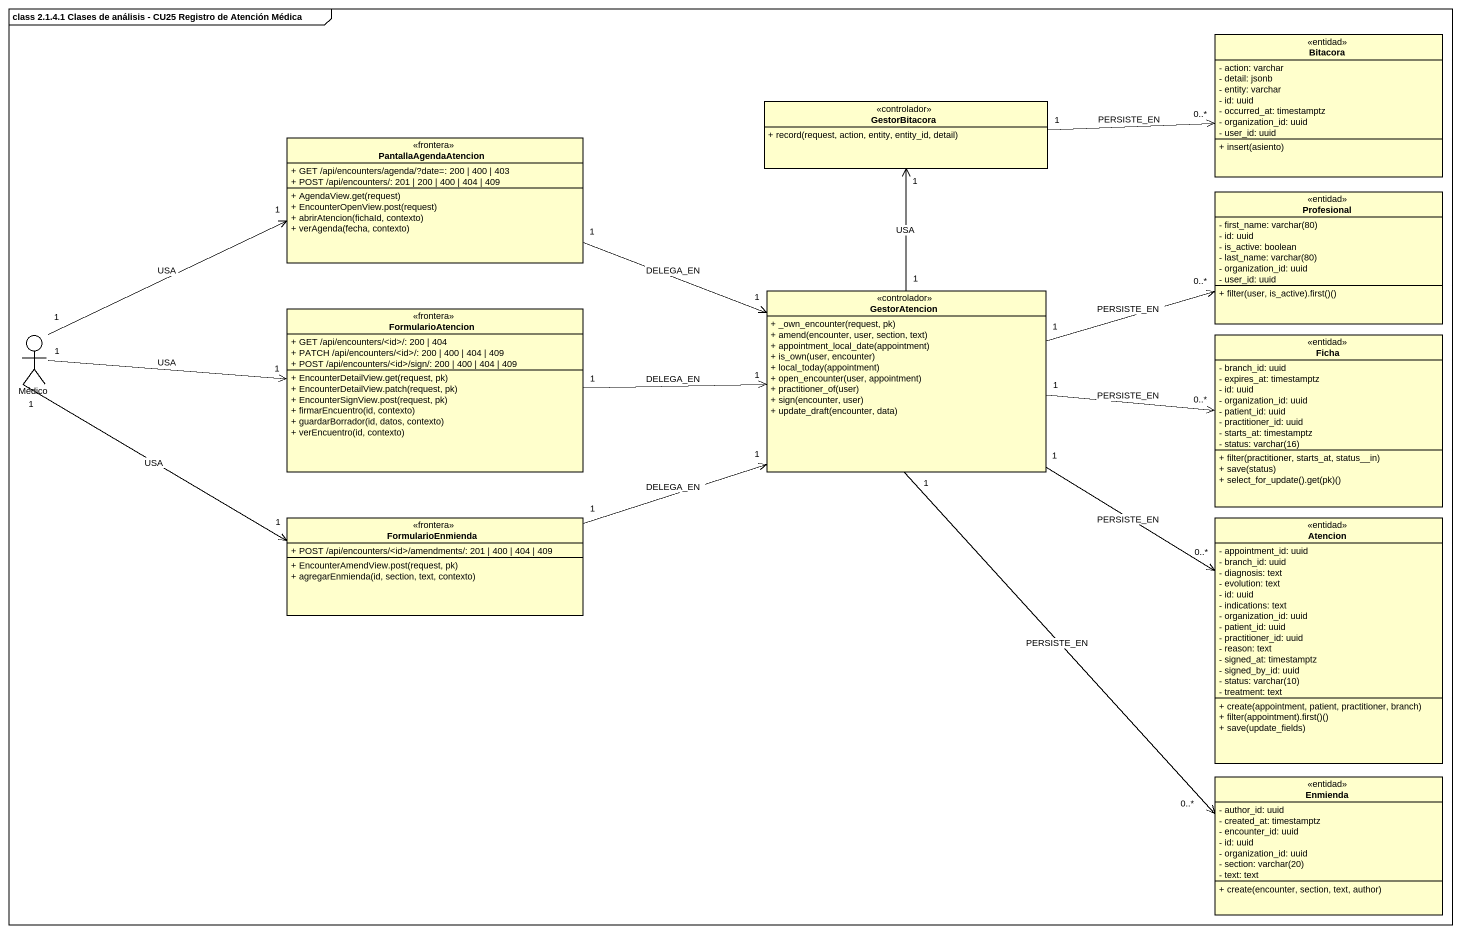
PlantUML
@startuml
mainframe class 2.1.4.1 Clases de análisis - CU25 Registro de Atención Médica
allowmixing
hide circle
hide empty members
skinparam classAttributeIconSize 0
class Bitacora <<entidad>> {
  - action: varchar
  - detail: jsonb
  - entity: varchar
  - id: uuid
  - occurred_at: timestamptz
  - organization_id: uuid
  - user_id: uuid
  + insert(asiento)
}
class PantallaAgendaAtencion <<frontera>> {
  + GET /api/encounters/agenda/?date=: 200 | 400 | 403
  + POST /api/encounters/: 201 | 200 | 400 | 404 | 409
  + AgendaView.get(request)
  + EncounterOpenView.post(request)
  + abrirAtencion(fichaId, contexto)
  + verAgenda(fecha, contexto)
}
class GestorBitacora <<controlador>> {
  + record(request, action, entity, entity_id, detail)
}
class Profesional <<entidad>> {
  {field} - first_name: varchar(80)
  - id: uuid
  - is_active: boolean
  {field} - last_name: varchar(80)
  - organization_id: uuid
  - user_id: uuid
  + filter(user, is_active).first()()
}
class GestorAtencion <<controlador>> {
  + _own_encounter(request, pk)
  + amend(encounter, user, section, text)
  + appointment_local_date(appointment)
  + is_own(user, encounter)
  + local_today(appointment)
  + open_encounter(user, appointment)
  + practitioner_of(user)
  + sign(encounter, user)
  + update_draft(encounter, data)
}
class FormularioAtencion <<frontera>> {
  + GET /api/encounters/<id>/: 200 | 404
  + PATCH /api/encounters/<id>/: 200 | 400 | 404 | 409
  + POST /api/encounters/<id>/sign/: 200 | 400 | 404 | 409
  + EncounterDetailView.get(request, pk)
  + EncounterDetailView.patch(request, pk)
  + EncounterSignView.post(request, pk)
  + firmarEncuentro(id, contexto)
  + guardarBorrador(id, datos, contexto)
  + verEncuentro(id, contexto)
}
actor Médico
class Ficha <<entidad>> {
  - branch_id: uuid
  - expires_at: timestamptz
  - id: uuid
  - organization_id: uuid
  - patient_id: uuid
  - practitioner_id: uuid
  - starts_at: timestamptz
  {field} - status: varchar(16)
  + filter(practitioner, starts_at, status__in)
  + save(status)
  + select_for_update().get(pk)()
}
class FormularioEnmienda <<frontera>> {
  + POST /api/encounters/<id>/amendments/: 201 | 400 | 404 | 409
  + EncounterAmendView.post(request, pk)
  + agregarEnmienda(id, section, text, contexto)
}
class Atencion <<entidad>> {
  - appointment_id: uuid
  - branch_id: uuid
  - diagnosis: text
  - evolution: text
  - id: uuid
  - indications: text
  - organization_id: uuid
  - patient_id: uuid
  - practitioner_id: uuid
  - reason: text
  - signed_at: timestamptz
  - signed_by_id: uuid
  {field} - status: varchar(10)
  - treatment: text
  + create(appointment, patient, practitioner, branch)
  + filter(appointment).first()()
  + save(update_fields)
}
class Enmienda <<entidad>> {
  - author_id: uuid
  - created_at: timestamptz
  - encounter_id: uuid
  - id: uuid
  - organization_id: uuid
  {field} - section: varchar(20)
  - text: text
  + create(encounter, section, text, author)
}
PantallaAgendaAtencion "1" -right-> "1" GestorAtencion : DELEGA_EN
GestorBitacora "1" -right-> "0..*" Bitacora : PERSISTE_EN
GestorAtencion "1" -up-> "1" GestorBitacora : USA
GestorAtencion "1" -right-> "0..*" Profesional : PERSISTE_EN
GestorAtencion "1" -right-> "0..*" Ficha : PERSISTE_EN
GestorAtencion "1" --> "0..*" Atencion : PERSISTE_EN
GestorAtencion "1" --> "0..*" Enmienda : PERSISTE_EN
FormularioAtencion "1" -right-> "1" GestorAtencion : DELEGA_EN
Médico "1" -right-> "1" PantallaAgendaAtencion : USA
Médico "1" -right-> "1" FormularioAtencion : USA
Médico "1" -right-> "1" FormularioEnmienda : USA
FormularioEnmienda "1" -right-> "1" GestorAtencion : DELEGA_EN
@enduml
